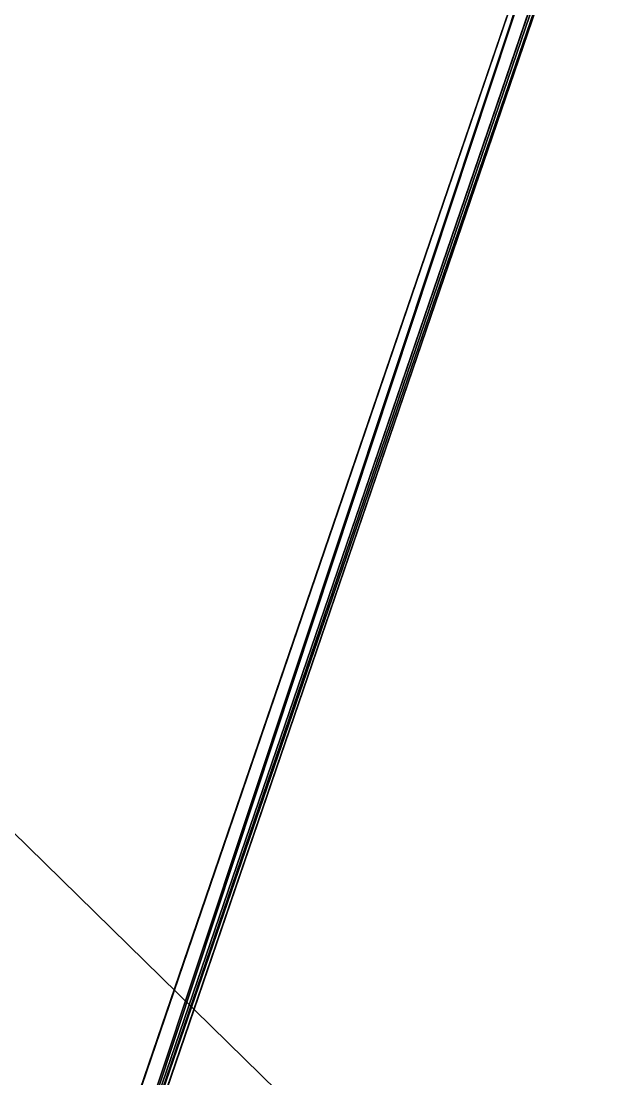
# Model space of a CAD drawing. Extents: x -372 to 678, y -263 to 741.
# Drawn here: x 335.579 to 336.204, y 417.333 to 418.472 of the extents above; entities that cross this region are included whole.
import ezdxf

# ---------------------------------------------------------------- set-up
doc = ezdxf.new("R2010")
doc.units = 0
doc.header["$LTSCALE"] = 0.0254
doc.layers.get('0').update_dxf_attribs({"linetype": 'CONTINUOUS'})
doc.layers.add('LOCATION_SNAPSHOT', color=144, linetype='CONTINUOUS')
doc.layers.add('LOCATION_TERRAIN', color=36, linetype='CONTINUOUS')

# ---------------------------------------------------------------- blocks, each defined once
blk = doc.blocks.new('LOCATION_SNAPSHOT_1')
at = {"color": 8}
mesh = blk.add_polyface(dxfattribs=at)
corners = [(-63.4904, 214.7729), (675.1158, 740.6684), (-66.0072, 737.0917), (677.6385, 218.3467)]
mesh.append_faces([[corners[k] for k in face] for face in [(0, 1, 2), (1, 0, 3)]], dxfattribs={"vtx0": -1, "color": 8})
blk = doc.blocks.new('LOCATION_TERRAIN_1')
at = {"color": 8}
mesh = blk.add_polyface(dxfattribs=at)
corners = [(337.5175, 415.6894, 7.1034), (337.4575, 428.1256, 6.9298), (324.8961, 428.065, 5.7428)]
mesh.append_faces([[corners[k] for k in face] for face in [(0, 1, 2)]], dxfattribs={"color": 8})
mesh = blk.add_polyface(dxfattribs=at)
corners = [(337.5175, 415.6894, 7.1034), (324.8961, 428.065, 5.7428), (324.9561, 415.6288, 5.808)]
mesh.append_faces([[corners[k] for k in face] for face in [(0, 1, 2)]], dxfattribs={"color": 8})
blk = doc.blocks.new('SOLAR_PANEL_1')
at = {"color": 0}
for p, q in [((1, 2.475), (1, 0.025)), ((1, 2.475), (1, 0.025)), ((1, 2.475, 0.05), (1, 0.025, 0.05)), ((1, 2.475, 0.05), (1, 0.025, 0.05)), ((0.975, 0.05, 0.05), (0.975, 2.45, 0.05)), ((0.975, 0.05, 0.05), (0.975, 2.45, 0.05)), ((0.975, 0.05, 0.04), (0.975, 2.45, 0.04)), ((0.975, 0.05, 0.04), (0.975, 2.45, 0.04))]:
    blk.add_line(p, q, dxfattribs=at)
mesh = blk.add_polyface(dxfattribs=at)
corners = [(0, 2.475), (1, 0.025), (0, 0.025), (1, 2.475)]
mesh.append_faces([[corners[k] for k in face] for face in [(0, 1, 2), (1, 0, 3)]], dxfattribs={"vtx0": -1, "color": 0})
mesh = blk.add_polyface(dxfattribs=at)
corners = [(0, 0.025, 0.05), (0.025, 0.05, 0.05), (0, 2.475, 0.05), (1, 0.025, 0.05), (0.975, 0.05, 0.05), (0.975, 2.45, 0.05), (0.025, 2.45, 0.05), (1, 2.475, 0.05)]
mesh.append_faces([[corners[k] for k in face] for face in [(0, 1, 2), (1, 3, 4), (4, 3, 5), (2, 6, 7), (6, 2, 1), (7, 5, 3)]], dxfattribs={"vtx0": -1, "vtx1": -1, "color": 0})
mesh.append_faces([[corners[k] for k in face] for face in [(1, 0, 3), (7, 6, 5)]], dxfattribs={"vtx0": -1, "vtx2": -1, "color": 0})
mesh = blk.add_polyface(dxfattribs=at)
corners = [(1, 2.475), (1, 0.025, 0.05), (1, 0.025), (1, 2.475, 0.05)]
mesh.append_faces([[corners[k] for k in face] for face in [(0, 1, 2), (1, 0, 3)]], dxfattribs={"vtx0": -1, "color": 0})
at = {"color": 153}
mesh = blk.add_polyface(dxfattribs=at)
corners = [(0.975, 0.05, 0.04), (0.025, 2.45, 0.04), (0.025, 0.05, 0.04), (0.975, 2.45, 0.04)]
mesh.append_faces([[corners[k] for k in face] for face in [(0, 1, 2), (1, 0, 3)]], dxfattribs={"vtx0": -1, "color": 153})
at = {"color": 0}
mesh = blk.add_polyface(dxfattribs=at)
corners = [(0.975, 2.45, 0.05), (0.975, 0.05, 0.04), (0.975, 0.05, 0.05), (0.975, 2.45, 0.04)]
mesh.append_faces([[corners[k] for k in face] for face in [(0, 1, 2), (1, 0, 3)]], dxfattribs={"vtx0": -1, "color": 0})
blk = doc.blocks.new('GROUP0_4')
at = {"color": 0, "extrusion": (0.411361, -1.95439e-17, 0.911472), "rotation": 270}
blk.add_blockref('SOLAR_PANEL_1', (-1.25, -0.0149, 0.7421), dxfattribs=at)
blk = doc.blocks.new('GROUP265_2')
at = {"color": 0, "extrusion": (-0.002282, -0.00668, 0.999975), "rotation": 161.1366660469313}
blk.add_blockref('GROUP0_4', (337.1708, 417.7249, 16.1214), dxfattribs=at)

msp = doc.modelspace()

# ---------------------------------------------------------------- block references
at = {"color": 0}
msp.add_blockref('GROUP265_2', (0, 0), dxfattribs=at)
at = {"layer": 'LOCATION_SNAPSHOT', "color": 0}
msp.add_blockref('LOCATION_SNAPSHOT_1', (0, 0), dxfattribs=at)
at = {"layer": 'LOCATION_TERRAIN', "color": 0}
msp.add_blockref('LOCATION_TERRAIN_1', (0, 0), dxfattribs=at)

doc.saveas('drawing.dxf')
